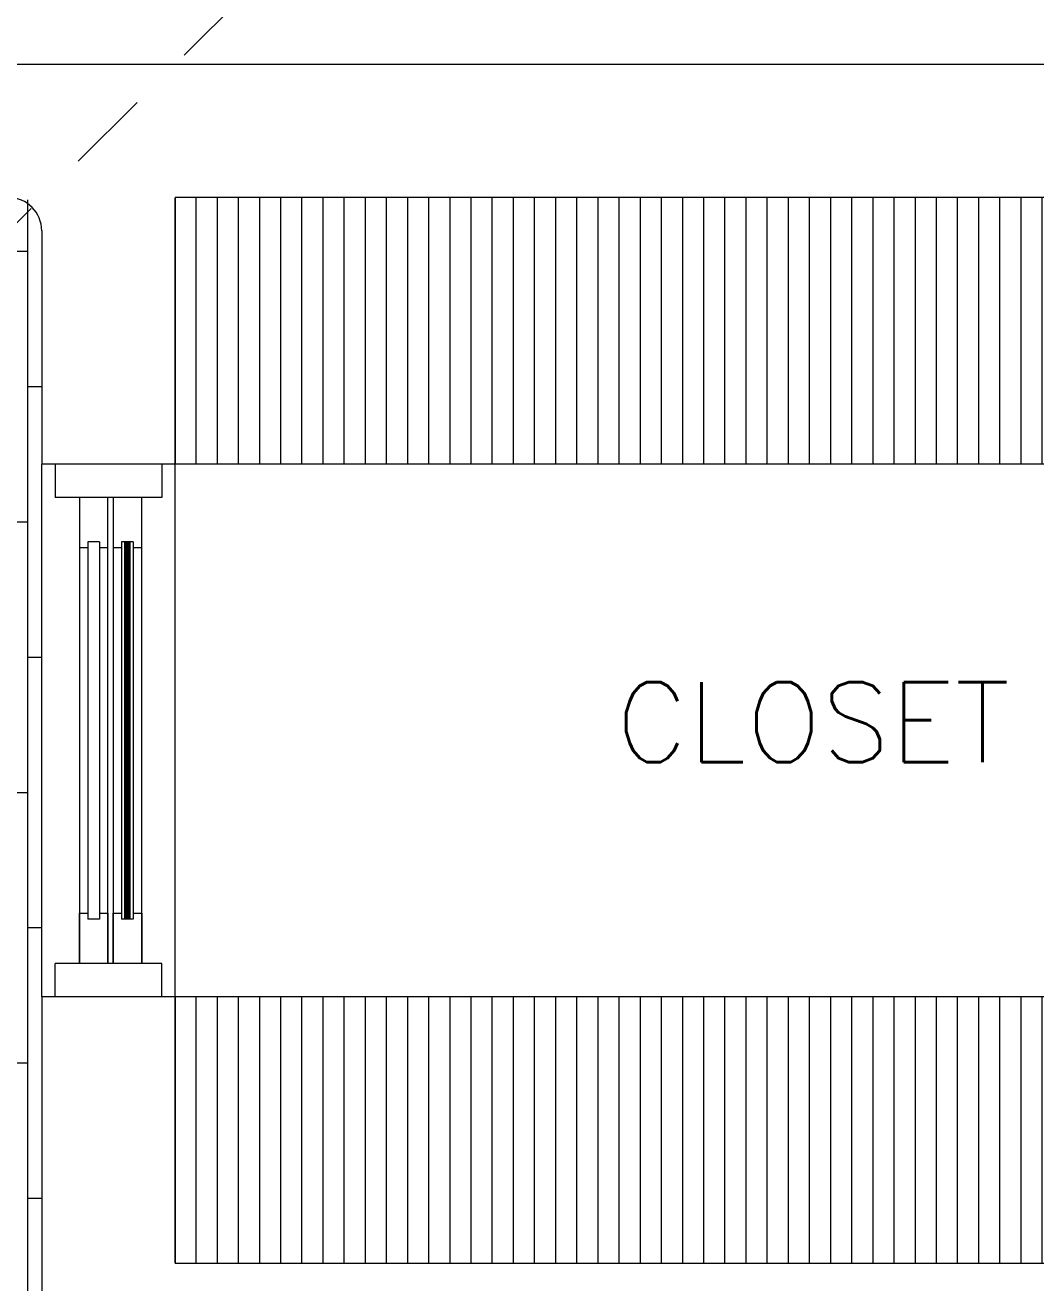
# Model space of a CAD drawing. Header units: metres. Extents: x 8 to 2416, y -346 to 476.
# Drawn here: x 30.027 to 31.544, y 44.924 to 46.813 of the extents above; entities that cross this region are included whole.
import ezdxf

# ---------------------------------------------------------------- set-up
doc = ezdxf.new("R2010")
doc.units = ezdxf.units.M
doc.linetypes.add('0', pattern=[0])
doc.linetypes.add('HIDDEN2', pattern=[0.1875, 0.125, -0.0625])
doc.layers.get('0').update_dxf_attribs({"color": 250, "linetype": '0', "lineweight": 20})
for name, color, linetype, lineweight in [('A-DOOR', 35, 'Continuous', 5), ('A-WALL', 250, 'Continuous', 20), ('baños', 140, 'Continuous', 0), ('closets', 253, 'Continuous', 0), ('piscina', 131, 'Continuous', 0), ('textos', 7, 'Continuous', 0)]:
    doc.layers.add(name, color=color, linetype=linetype, lineweight=lineweight)
doc.layers.add('hatch piso', color=253, linetype='Continuous', lineweight=0, transparency=0.7)
doc.layers.add('Techos 1', color=7, linetype='HIDDEN2', lineweight=9, true_color=0x42391a)
doc.styles.get("Standard").update_dxf_attribs({"font": 'arial.ttf', "height": 0.1875})

# ---------------------------------------------------------------- blocks, each defined once
blk = doc.blocks.new('PL BASE 1N NASAS 09')
at = {"layer": 'closets', "transparency": 33554687}
h = blk.add_hatch(dxfattribs=at)
h.set_pattern_fill('LINE', color=256, scale=0.01, angle=90)
h.set_pattern_definition([(90, (-228.034673, 137.009548), (-0.03175, 2e-18), [])])
h.paths.add_polyline_path([(-120.1315, -42.0498), (-118.0811, -42.0498), (-118.0811, -41.6498), (-120.1315, -41.6498)])
h = blk.add_hatch(dxfattribs=at)
h.set_pattern_fill('LINE', color=256, scale=0.01, angle=90)
h.set_pattern_definition([(90, (-228.034673, 138.20951), (-0.03175, 2e-18), [])])
h.paths.add_polyline_path([(-120.1311, -43.2498), (-118.0815, -43.2498), (-118.0815, -42.8498), (-120.1311, -42.8498)])
at = {"layer": 'A-DOOR'}
for p, q in [((-120.3311, -42.8498), (-120.3311, -42.0498)), ((-120.3111, -42.0498), (-120.3111, -42.0998)), ((-120.1511, -42.0498), (-120.1511, -42.0998)), ((-120.1311, -42.8498), (-120.1311, -42.0498)), ((-120.1511, -42.0998), (-120.3111, -42.0998)), ((-120.2746, -42.0998), (-120.2746, -42.7998)), ((-120.2317, -42.7998), (-120.2317, -42.0998)), ((-120.2241, -42.0998), (-120.2241, -42.7998)), ((-120.1811, -42.7998), (-120.1811, -42.0998)), ((-120.2619, -42.1666), (-120.2619, -42.733)), ((-120.2445, -42.1666), (-120.2619, -42.1666)), ((-120.2445, -42.1666), (-120.2445, -42.733)), ((-120.2113, -42.1666), (-120.2113, -42.733)), ((-120.1939, -42.1666), (-120.2113, -42.1666)), ((-120.1939, -42.1666), (-120.1939, -42.733)), ((-120.2445, -42.733), (-120.2619, -42.733)), ((-120.1939, -42.733), (-120.2113, -42.733)), ((-120.1511, -42.7998), (-120.3111, -42.7998)), ((-120.3111, -42.8498), (-120.3111, -42.7998)), ((-120.1511, -42.8498), (-120.1511, -42.7998))]:
    blk.add_line(p, q, dxfattribs=at)
for points in [[(-120.2445, -42.1749), (-120.2317, -42.1749), (-120.2317, -42.0998), (-120.2746, -42.0998), (-120.2746, -42.1749), (-120.2619, -42.1749)], [(-120.1939, -42.1749), (-120.1811, -42.1749), (-120.1811, -42.0998), (-120.2241, -42.0998), (-120.2241, -42.1749), (-120.2113, -42.1749)], [(-120.2445, -42.7243), (-120.2317, -42.7243), (-120.2317, -42.7998), (-120.2746, -42.7998), (-120.2746, -42.7243), (-120.2619, -42.7243)], [(-120.1939, -42.7243), (-120.1811, -42.7243), (-120.1811, -42.7998), (-120.2241, -42.7998), (-120.2241, -42.7243), (-120.2113, -42.7243)]]:
    blk.add_lwpolyline(points, dxfattribs=at)
at = {"layer": 'A-WALL'}
for p, q in [((-117.2211, -41.4497), (-122.1911, -41.4497)), ((-120.1311, -41.6497), (-120.1311, -42.0498)), ((-120.3311, -41.6997), (-120.3311, -42.0498)), ((-120.1311, -42.0498), (-120.3311, -42.0498)), ((-120.3311, -42.8498), (-120.3311, -43.3698)), ((-120.1311, -42.8498), (-120.3311, -42.8498)), ((-120.1311, -42.8498), (-120.1311, -43.2498)), ((-120.1311, -43.2498), (-118.0811, -43.2498))]:
    blk.add_line(p, q, dxfattribs=at)
blk.add_lwpolyline([(-118.0811, -41.6497), (-120.1311, -41.6497)], dxfattribs=at)
blk.add_arc((-120.3811, -41.6997), 0.05, 0, 90, dxfattribs=at)
at = {"layer": 'closets', "transparency": 33554687}
for p, q in [((-118.0811, -42.0498), (-120.1311, -42.0498)), ((-118.0815, -42.8498), (-120.1311, -42.8498))]:
    blk.add_line(p, q, dxfattribs=at)
at = {"layer": 'piscina', "const_width": 0.01}
blk.add_lwpolyline([(-120.2026, -42.1666), (-120.2026, -42.733)], dxfattribs=at)
at = {"layer": 'Techos 1'}
blk.add_line((-121.2311, -42.5497), (-118.0811, -39.3997), dxfattribs=at)
at = {"layer": 'textos', "insert": (-117.471, -42.4973), "char_height": 0.15, "width": 3.404877, "attachment_point": 9}
blk.add_mtext('\\pxqc;{\\Fromans|c0;\\H0.8x;CLOSET\\H1.25x; }', dxfattribs=at)
blk = doc.blocks.new('PL MUEBLES 1N NASAS 09')
at = {"layer": 'hatch piso'}
h = blk.add_hatch(dxfattribs=at)
h.set_pattern_fill('AR-BRSTD', color=256, scale=0.002, angle=-90)
h.set_pattern_definition([(270, (38.70153, 39.36118), (0.1354836, -2e-17), []), (0, (38.70153, 39.36118), (0.1354836, 0.2032), [0.1354836, -0.1354836])])
edge = h.paths.add_edge_path()
edge.add_arc((42.2052, 44.7282), 0.0254, 5.5979, 84.4021)
edge.add_line((42.2077, 44.7535), (42.0105, 44.7535))
edge.add_arc((42.0105, 44.8335), 0.08, 180, 270, ccw=False)
edge.add_line((41.9305, 44.8335), (41.9305, 46.5503))
edge.add_line((41.9305, 46.5503), (38.7304, 46.5503))
edge.add_line((38.7304, 46.5503), (38.7304, 39.3612))
edge.add_line((38.7304, 39.3612), (41.9305, 39.3612))
edge.add_line((41.9305, 39.3612), (41.9305, 41.0735))
edge.add_arc((42.0105, 41.0735), 0.08, 91.7582, 180, ccw=False)
edge.add_line((42.008, 41.1535), (42.1927, 41.1536))
edge.add_arc((42.1905, 41.1935), 0.04, 273.219, 360)
edge.add_line((42.2305, 41.1935), (42.2305, 44.7307))
at = {"layer": 'baños'}
blk.add_blockref('PL BASE 1N NASAS 09', (162.2615, 88.2033), dxfattribs=at)

msp = doc.modelspace()

# ---------------------------------------------------------------- block references
msp.add_blockref('PL MUEBLES 1N NASAS 09', (-11.8789, 0))

doc.saveas('drawing.dxf')
